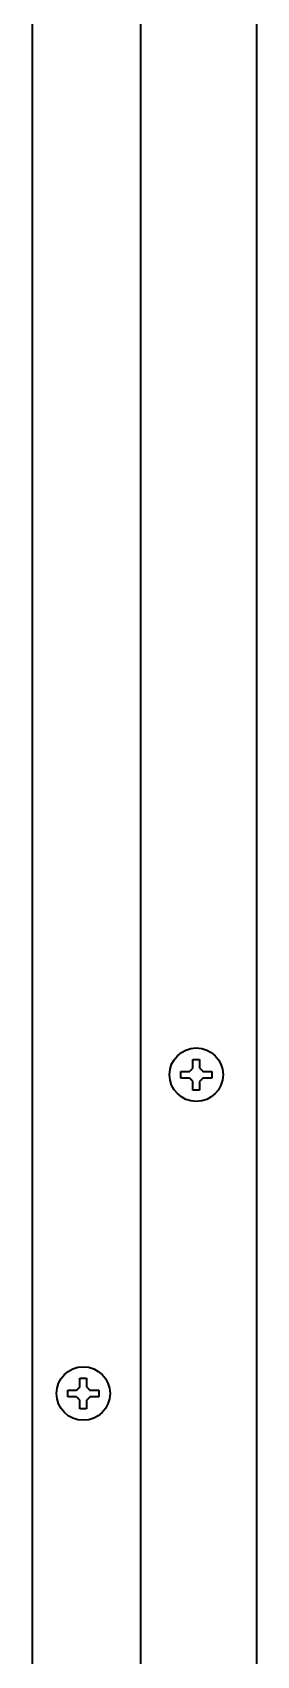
# Model space of a CAD drawing. Extents: x 6327 to 10269, y -393 to 3371.
# Drawn here: x 7054.1 to 7087.6, y 1775.7 to 2018.5 of the extents above; entities that cross this region are included whole.
import ezdxf

# ---------------------------------------------------------------- set-up
doc = ezdxf.new("R2010")
doc.units = 0
doc.header["$LTSCALE"] = 5
doc.layers.add('1', color=7, linetype='CONTINUOUS', true_color=0xffffff)

msp = doc.modelspace()

# ---------------------------------------------------------------- linework, layer by layer
at = {"layer": '1', "color": 7, "linetype": 'Continuous', "lineweight": 35}
for p, q in [((7087.57, 2240.55), (7087.57, 1374.13)), ((7054.07, 1387.03), (7054.07, 2236.19)), ((7070.27, 1376.53), (7070.27, 2233.23)), ((7078.07, 1864.88), (7078.57, 1864.88)), ((7078.57, 1864.88), (7079.07, 1864.88)), ((7078.57, 1860.28), (7078.07, 1860.28)), ((7079.07, 1860.28), (7078.57, 1860.28)), ((7059.37, 1814.88), (7059.37, 1815.38)), ((7059.37, 1814.38), (7059.37, 1814.88)), ((7063.97, 1815.38), (7063.97, 1814.88)), ((7063.97, 1814.88), (7063.97, 1814.38))]:
    msp.add_line(p, q, dxfattribs=at)
for centre in [(7078.57, 1862.58), (7061.67, 1814.88)]:
    msp.add_circle(centre, 4, dxfattribs=at)
for points in [[(7076.27, 1862.08), (7076.27, 1862.24), (7076.27, 1862.58), (7076.27, 1862.91), (7076.27, 1863.08)], [(7077.57, 1863.08), (7077.6, 1863.1), (7077.65, 1863.15), (7077.72, 1863.23), (7077.8, 1863.3), (7077.87, 1863.37), (7077.93, 1863.44), (7078, 1863.51), (7078.05, 1863.55), (7078.07, 1863.58)], [(7078.07, 1863.58), (7078.07, 1863.63), (7078.07, 1863.74), (7078.07, 1863.9), (7078.07, 1864.06), (7078.07, 1864.21), (7078.07, 1864.37), (7078.07, 1864.52), (7078.07, 1864.69), (7078.07, 1864.81), (7078.07, 1864.88)], [(7079.07, 1863.58), (7079.1, 1863.55), (7079.14, 1863.5), (7079.22, 1863.43), (7079.29, 1863.36), (7079.36, 1863.29), (7079.43, 1863.22), (7079.5, 1863.15), (7079.55, 1863.1), (7079.57, 1863.08)], [(7079.57, 1863.08), (7079.63, 1863.08), (7079.74, 1863.08), (7079.9, 1863.08), (7080.06, 1863.08), (7080.21, 1863.08), (7080.36, 1863.08), (7080.52, 1863.08), (7080.69, 1863.08), (7080.81, 1863.08), (7080.87, 1863.08)], [(7080.87, 1863.08), (7080.87, 1862.91), (7080.87, 1862.58), (7080.87, 1862.24), (7080.87, 1862.08)], [(7077.57, 1862.08), (7077.52, 1862.08), (7077.41, 1862.08), (7077.25, 1862.08), (7077.09, 1862.08), (7076.93, 1862.08), (7076.78, 1862.08), (7076.63, 1862.08), (7076.46, 1862.08), (7076.34, 1862.08), (7076.27, 1862.08)], [(7078.07, 1861.58), (7078.05, 1861.6), (7078, 1861.65), (7077.93, 1861.72), (7077.86, 1861.79), (7077.79, 1861.86), (7077.72, 1861.93), (7077.64, 1862), (7077.6, 1862.05), (7077.57, 1862.08)], [(7079.57, 1862.08), (7079.55, 1862.05), (7079.5, 1862), (7079.42, 1861.93), (7079.35, 1861.85), (7079.28, 1861.78), (7079.21, 1861.71), (7079.14, 1861.65), (7079.1, 1861.6), (7079.07, 1861.58)], [(7079.07, 1861.58), (7079.07, 1861.52), (7079.07, 1861.41), (7079.07, 1861.25), (7079.07, 1861.09), (7079.07, 1860.94), (7079.07, 1860.79), (7079.07, 1860.63), (7079.07, 1860.46), (7079.07, 1860.34), (7079.07, 1860.28)], [(7061.17, 1815.88), (7061.17, 1815.93), (7061.17, 1816.04), (7061.17, 1816.2), (7061.17, 1816.36), (7061.17, 1816.51), (7061.17, 1816.67), (7061.17, 1816.82), (7061.17, 1816.99), (7061.17, 1817.11), (7061.17, 1817.18)], [(7061.17, 1817.18), (7061.34, 1817.18), (7061.67, 1817.18), (7062.01, 1817.18), (7062.17, 1817.18)], [(7060.67, 1814.38), (7060.62, 1814.38), (7060.51, 1814.38), (7060.35, 1814.38), (7060.19, 1814.38), (7060.03, 1814.38), (7059.88, 1814.38), (7059.73, 1814.38), (7059.56, 1814.38), (7059.44, 1814.38), (7059.37, 1814.38)], [(7060.67, 1815.38), (7060.7, 1815.4), (7060.74, 1815.45), (7060.82, 1815.52), (7060.89, 1815.59), (7060.96, 1815.66), (7061.03, 1815.73), (7061.1, 1815.8), (7061.15, 1815.85), (7061.17, 1815.88)], [(7061.17, 1813.88), (7061.15, 1813.9), (7061.1, 1813.95), (7061.02, 1814.03), (7060.95, 1814.1), (7060.88, 1814.17), (7060.81, 1814.24), (7060.74, 1814.31), (7060.7, 1814.35), (7060.67, 1814.38)], [(7062.17, 1815.88), (7062.2, 1815.85), (7062.25, 1815.8), (7062.32, 1815.73), (7062.4, 1815.65), (7062.47, 1815.58), (7062.53, 1815.51), (7062.6, 1815.45), (7062.65, 1815.4), (7062.67, 1815.38)], [(7062.67, 1814.38), (7062.65, 1814.35), (7062.6, 1814.3), (7062.53, 1814.23), (7062.46, 1814.16), (7062.39, 1814.09), (7062.32, 1814.02), (7062.24, 1813.95), (7062.2, 1813.9), (7062.17, 1813.88)], [(7062.67, 1815.38), (7062.73, 1815.38), (7062.84, 1815.38), (7063, 1815.38), (7063.16, 1815.38), (7063.31, 1815.38), (7063.46, 1815.38), (7063.62, 1815.38), (7063.79, 1815.38), (7063.91, 1815.38), (7063.97, 1815.38)], [(7062.17, 1812.58), (7062.01, 1812.58), (7061.67, 1812.58), (7061.34, 1812.58), (7061.17, 1812.58)], [(7062.17, 1813.88), (7062.17, 1813.82), (7062.17, 1813.71), (7062.17, 1813.55), (7062.17, 1813.39), (7062.17, 1813.24), (7062.17, 1813.09), (7062.17, 1812.93), (7062.17, 1812.76), (7062.17, 1812.64), (7062.17, 1812.58)]]:
    msp.add_open_spline(points, degree=3, dxfattribs=at)
for points in [[(7076.27, 1863.08), (7076.48, 1863.08), (7076.69, 1863.08), (7077.01, 1863.08), (7077.12, 1863.08), (7077.34, 1863.08), (7077.46, 1863.08), (7077.57, 1863.08)], [(7079.07, 1864.88), (7079.07, 1864.67), (7079.07, 1864.46), (7079.07, 1864.14), (7079.07, 1864.03), (7079.07, 1863.8), (7079.07, 1863.69), (7079.07, 1863.58)], [(7078.07, 1860.28), (7078.07, 1860.48), (7078.07, 1860.69), (7078.07, 1861.01), (7078.07, 1861.12), (7078.07, 1861.35), (7078.07, 1861.46), (7078.07, 1861.58)], [(7080.87, 1862.08), (7080.67, 1862.08), (7080.46, 1862.08), (7080.14, 1862.08), (7080.03, 1862.08), (7079.8, 1862.08), (7079.69, 1862.08), (7079.57, 1862.08)], [(7062.17, 1817.18), (7062.17, 1816.97), (7062.17, 1816.76), (7062.17, 1816.44), (7062.17, 1816.33), (7062.17, 1816.1), (7062.17, 1815.99), (7062.17, 1815.88)], [(7059.37, 1815.38), (7059.58, 1815.38), (7059.79, 1815.38), (7060.11, 1815.38), (7060.22, 1815.38), (7060.44, 1815.38), (7060.56, 1815.38), (7060.67, 1815.38)], [(7063.97, 1814.38), (7063.77, 1814.38), (7063.56, 1814.38), (7063.24, 1814.38), (7063.13, 1814.38), (7062.9, 1814.38), (7062.79, 1814.38), (7062.67, 1814.38)], [(7061.17, 1812.58), (7061.17, 1812.78), (7061.17, 1812.99), (7061.17, 1813.31), (7061.17, 1813.42), (7061.17, 1813.65), (7061.17, 1813.76), (7061.17, 1813.88)]]:
    msp.add_open_spline(points, degree=3, knots=[0, 0, 0, 0, 0.5, 0.5, 0.75, 0.75, 1, 1, 1, 1], dxfattribs=at)

doc.saveas('drawing.dxf')
